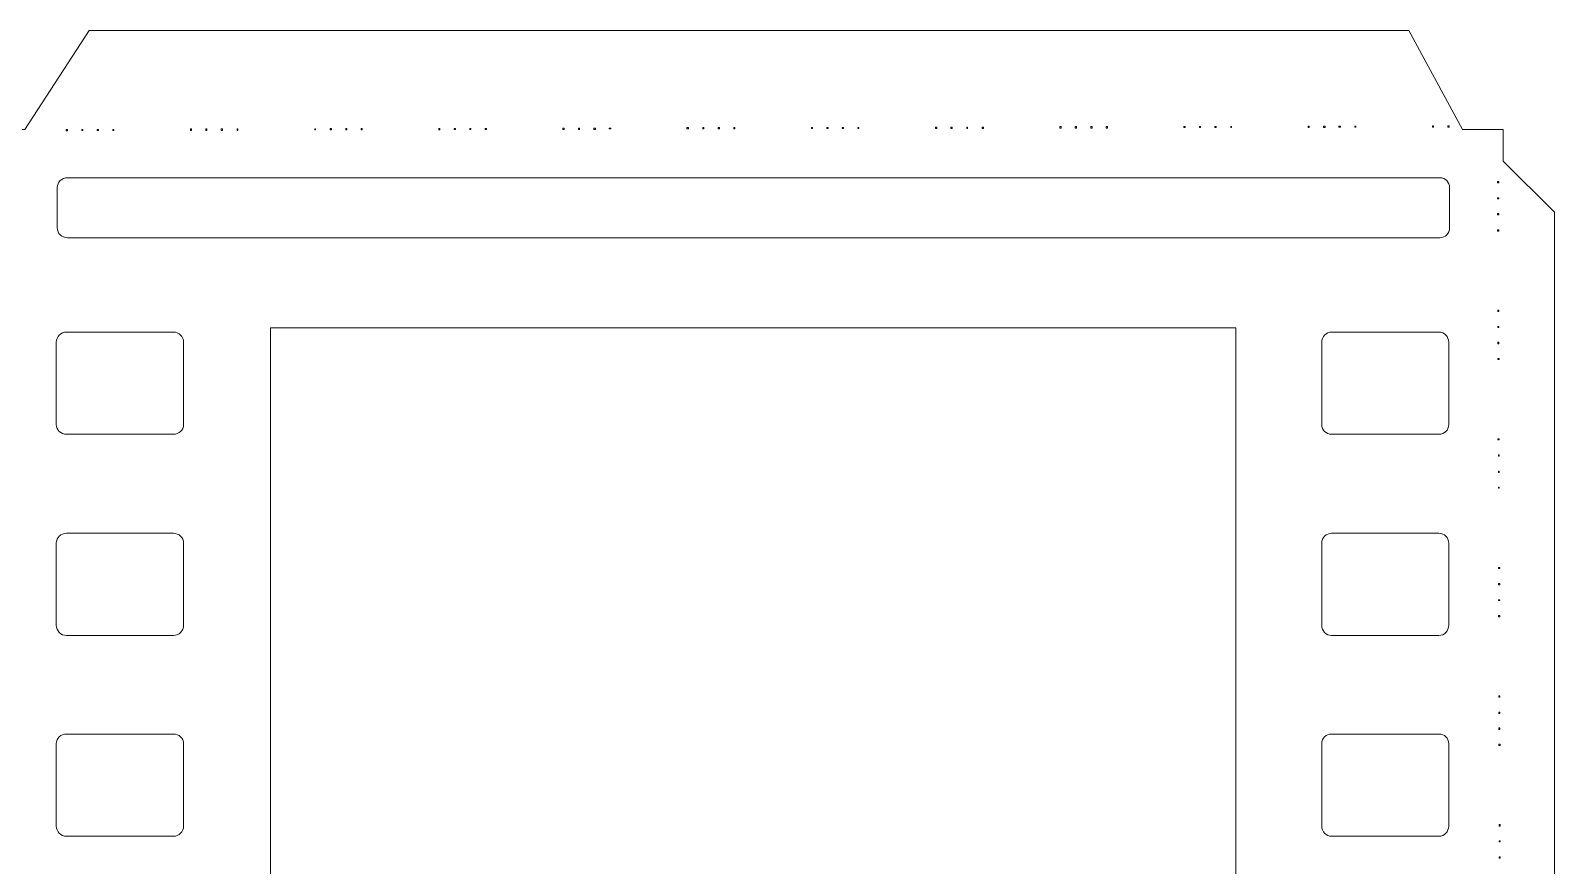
# Model space of a CAD drawing. Header units: centimetres. Extents: x -7.3 to 7.2, y -9.5 to 9.5.
# Drawn here: x 4.446 to 7.157, y -4.403 to -2.917 of the extents above; entities that cross this region are included whole.
import ezdxf

# ---------------------------------------------------------------- set-up
doc = ezdxf.new("R2010")
doc.units = ezdxf.units.CM
doc.header["$MEASUREMENT"] = 0
doc.layers.add('Layer 1', color=7, linetype='Continuous')

msp = doc.modelspace()

# ---------------------------------------------------------------- linework, layer by layer
at = {"layer": 'Layer 1', "lineweight": 9}
for points, knots in [([(4.55042, -2.91703), (4.55042, -2.91703), (4.43549, -3.09314), (4.43549, -3.09314), (4.43549, -3.09314), (4.43549, -3.09314), (4.39828, -3.09314), (4.39828, -3.09314), (4.39828, -3.09314), (4.39828, -3.09314), (1.72599, -3.09314), (1.72599, -3.09314), (1.72599, -3.09314), (1.72599, -3.09314), (1.72599, -5.76047), (1.72599, -5.76047), (1.72599, -5.76047), (1.72599, -5.76047), (4.39828, -5.76047), (4.39828, -5.76047), (4.39828, -5.76047), (4.39828, -5.76047), (4.42887, -5.76047), (4.42887, -5.76047), (4.42887, -5.76047), (4.42887, -5.76047), (4.45616, -5.76047), (4.45616, -5.76047), (4.45616, -5.76047), (4.45616, -5.76047), (4.55042, -5.92749), (4.55042, -5.92749), (4.55042, -5.92749), (4.55042, -5.92749), (6.89777, -5.92749), (6.89777, -5.92749), (6.89777, -5.92749), (6.89777, -5.92749), (6.97715, -5.76047), (6.97715, -5.76047), (6.97715, -5.76047), (6.97715, -5.76047), (7.06562, -5.76047), (7.06562, -5.76047), (7.06562, -5.76047), (7.06562, -5.76047), (7.06562, -5.69515), (7.06562, -5.69515), (7.06562, -5.69515), (7.06562, -5.69515), (7.15718, -5.58766), (7.15718, -5.58766), (7.15718, -5.58766), (7.15718, -5.58766), (7.15718, -3.24031), (7.15718, -3.24031), (7.15718, -3.24031), (7.15718, -3.24031), (7.06562, -3.14936), (7.06562, -3.14936), (7.06562, -3.14936), (7.06562, -3.14936), (7.06562, -3.09314), (7.06562, -3.09314), (7.06562, -3.09314), (7.06562, -3.09314), (6.99369, -3.09314), (6.99369, -3.09314), (6.99369, -3.09314), (6.99369, -3.09314), (6.89778, -2.91703), (6.89778, -2.91703), (6.89778, -2.91703), (6.89778, -2.91703), (4.55042, -2.91703), (4.55042, -2.91703)], [0, 0, 0, 0, 0.05, 0.05, 0.05, 0.05, 0.1, 0.1, 0.1, 0.1, 0.15, 0.15, 0.15, 0.15, 0.2, 0.2, 0.2, 0.2, 0.25, 0.25, 0.25, 0.25, 0.3, 0.3, 0.3, 0.3, 0.35, 0.35, 0.35, 0.35, 0.4, 0.4, 0.4, 0.4, 0.45, 0.45, 0.45, 0.45, 0.5, 0.5, 0.5, 0.5, 0.55, 0.55, 0.55, 0.55, 0.6, 0.6, 0.6, 0.6, 0.65, 0.65, 0.65, 0.65, 0.7, 0.7, 0.7, 0.7, 0.75, 0.75, 0.75, 0.75, 0.8, 0.8, 0.8, 0.8, 0.85, 0.85, 0.85, 0.85, 0.9, 0.9, 0.9, 0.9, 1, 1, 1, 1]), ([(5.39295, -3.09066), (5.39295, -3.09066), (5.39543, -3.09066), (5.39543, -3.09066), (5.39543, -3.09066), (5.39543, -3.09066), (5.39543, -3.09314), (5.39543, -3.09314), (5.39543, -3.09314), (5.39543, -3.09314), (5.39295, -3.09314), (5.39295, -3.09314), (5.39295, -3.09314), (5.39295, -3.09314), (5.39295, -3.09066), (5.39295, -3.09066)], [0, 0, 0, 0, 0.2, 0.2, 0.2, 0.2, 0.4, 0.4, 0.4, 0.4, 0.6, 0.6, 0.6, 0.6, 1, 1, 1, 1]), ([(5.42106, -3.09066), (5.42106, -3.09066), (5.42271, -3.09066), (5.42271, -3.09066), (5.42271, -3.09066), (5.42271, -3.09066), (5.42271, -3.09314), (5.42271, -3.09314), (5.42271, -3.09314), (5.42271, -3.09314), (5.42106, -3.09314), (5.42106, -3.09314), (5.42106, -3.09314), (5.42106, -3.09314), (5.42106, -3.09066), (5.42106, -3.09066)], [0, 0, 0, 0, 0.2, 0.2, 0.2, 0.2, 0.4, 0.4, 0.4, 0.4, 0.6, 0.6, 0.6, 0.6, 1, 1, 1, 1]), ([(5.44835, -3.09066), (5.44835, -3.09066), (5.45083, -3.09066), (5.45083, -3.09066), (5.45083, -3.09066), (5.45083, -3.09066), (5.45083, -3.09314), (5.45083, -3.09314), (5.45083, -3.09314), (5.45083, -3.09314), (5.44835, -3.09314), (5.44835, -3.09314), (5.44835, -3.09314), (5.44835, -3.09314), (5.44835, -3.09066), (5.44835, -3.09066)], [0, 0, 0, 0, 0.2, 0.2, 0.2, 0.2, 0.4, 0.4, 0.4, 0.4, 0.6, 0.6, 0.6, 0.6, 1, 1, 1, 1]), ([(5.47563, -3.09066), (5.47563, -3.09066), (5.47811, -3.09066), (5.47811, -3.09066), (5.47811, -3.09066), (5.47811, -3.09066), (5.47811, -3.09231), (5.47811, -3.09231), (5.47811, -3.09231), (5.47811, -3.09231), (5.47563, -3.09231), (5.47563, -3.09231), (5.47563, -3.09231), (5.47563, -3.09231), (5.47563, -3.09066), (5.47563, -3.09066)], [0, 0, 0, 0, 0.2, 0.2, 0.2, 0.2, 0.4, 0.4, 0.4, 0.4, 0.6, 0.6, 0.6, 0.6, 1, 1, 1, 1]), ([(5.61371, -3.08983), (5.61371, -3.08983), (5.61619, -3.08983), (5.61619, -3.08983), (5.61619, -3.08983), (5.61619, -3.08983), (5.61619, -3.09231), (5.61619, -3.09231), (5.61619, -3.09231), (5.61619, -3.09231), (5.61371, -3.09231), (5.61371, -3.09231), (5.61371, -3.09231), (5.61371, -3.09231), (5.61371, -3.08983), (5.61371, -3.08983)], [0, 0, 0, 0, 0.2, 0.2, 0.2, 0.2, 0.4, 0.4, 0.4, 0.4, 0.6, 0.6, 0.6, 0.6, 1, 1, 1, 1]), ([(5.64183, -3.08983), (5.64183, -3.08983), (5.64348, -3.08983), (5.64348, -3.08983), (5.64348, -3.08983), (5.64348, -3.08983), (5.64348, -3.09231), (5.64348, -3.09231), (5.64348, -3.09231), (5.64348, -3.09231), (5.64183, -3.09231), (5.64183, -3.09231), (5.64183, -3.09231), (5.64183, -3.09231), (5.64183, -3.08983), (5.64183, -3.08983)], [0, 0, 0, 0, 0.2, 0.2, 0.2, 0.2, 0.4, 0.4, 0.4, 0.4, 0.6, 0.6, 0.6, 0.6, 1, 1, 1, 1]), ([(5.66911, -3.08983), (5.66911, -3.08983), (5.67159, -3.08983), (5.67159, -3.08983), (5.67159, -3.08983), (5.67159, -3.08983), (5.67159, -3.09231), (5.67159, -3.09231), (5.67159, -3.09231), (5.67159, -3.09231), (5.66911, -3.09231), (5.66911, -3.09231), (5.66911, -3.09231), (5.66911, -3.09231), (5.66911, -3.08983), (5.66911, -3.08983)], [0, 0, 0, 0, 0.2, 0.2, 0.2, 0.2, 0.4, 0.4, 0.4, 0.4, 0.6, 0.6, 0.6, 0.6, 1, 1, 1, 1]), ([(5.69722, -3.08983), (5.69722, -3.08983), (5.69887, -3.08983), (5.69887, -3.08983), (5.69887, -3.08983), (5.69887, -3.08983), (5.69887, -3.09231), (5.69887, -3.09231), (5.69887, -3.09231), (5.69887, -3.09231), (5.69722, -3.09231), (5.69722, -3.09231), (5.69722, -3.09231), (5.69722, -3.09231), (5.69722, -3.08983), (5.69722, -3.08983)], [0, 0, 0, 0, 0.2, 0.2, 0.2, 0.2, 0.4, 0.4, 0.4, 0.4, 0.6, 0.6, 0.6, 0.6, 1, 1, 1, 1]), ([(5.8353, -3.08983), (5.8353, -3.08983), (5.83695, -3.08983), (5.83695, -3.08983), (5.83695, -3.08983), (5.83695, -3.08983), (5.83695, -3.09148), (5.83695, -3.09148), (5.83695, -3.09148), (5.83695, -3.09148), (5.8353, -3.09148), (5.8353, -3.09148), (5.8353, -3.09148), (5.8353, -3.09148), (5.8353, -3.08983), (5.8353, -3.08983)], [0, 0, 0, 0, 0.2, 0.2, 0.2, 0.2, 0.4, 0.4, 0.4, 0.4, 0.6, 0.6, 0.6, 0.6, 1, 1, 1, 1]), ([(5.86259, -3.08983), (5.86259, -3.08983), (5.86507, -3.08983), (5.86507, -3.08983), (5.86507, -3.08983), (5.86507, -3.08983), (5.86507, -3.09148), (5.86507, -3.09148), (5.86507, -3.09148), (5.86507, -3.09148), (5.86259, -3.09148), (5.86259, -3.09148), (5.86259, -3.09148), (5.86259, -3.09148), (5.86259, -3.08983), (5.86259, -3.08983)], [0, 0, 0, 0, 0.2, 0.2, 0.2, 0.2, 0.4, 0.4, 0.4, 0.4, 0.6, 0.6, 0.6, 0.6, 1, 1, 1, 1]), ([(5.88987, -3.08983), (5.88987, -3.08983), (5.89235, -3.08983), (5.89235, -3.08983), (5.89235, -3.08983), (5.89235, -3.08983), (5.89235, -3.09148), (5.89235, -3.09148), (5.89235, -3.09148), (5.89235, -3.09148), (5.88987, -3.09148), (5.88987, -3.09148), (5.88987, -3.09148), (5.88987, -3.09148), (5.88987, -3.08983), (5.88987, -3.08983)], [0, 0, 0, 0, 0.2, 0.2, 0.2, 0.2, 0.4, 0.4, 0.4, 0.4, 0.6, 0.6, 0.6, 0.6, 1, 1, 1, 1]), ([(5.91799, -3.08983), (5.91799, -3.08983), (5.91964, -3.08983), (5.91964, -3.08983), (5.91964, -3.08983), (5.91964, -3.08983), (5.91964, -3.09148), (5.91964, -3.09148), (5.91964, -3.09148), (5.91964, -3.09148), (5.91799, -3.09148), (5.91799, -3.09148), (5.91799, -3.09148), (5.91799, -3.09148), (5.91799, -3.08983), (5.91799, -3.08983)], [0, 0, 0, 0, 0.2, 0.2, 0.2, 0.2, 0.4, 0.4, 0.4, 0.4, 0.6, 0.6, 0.6, 0.6, 1, 1, 1, 1]), ([(6.05606, -3.08901), (6.05606, -3.08901), (6.05854, -3.08901), (6.05854, -3.08901), (6.05854, -3.08901), (6.05854, -3.08901), (6.05854, -3.09149), (6.05854, -3.09149), (6.05854, -3.09149), (6.05854, -3.09149), (6.05606, -3.09149), (6.05606, -3.09149), (6.05606, -3.09149), (6.05606, -3.09149), (6.05606, -3.08901), (6.05606, -3.08901)], [0, 0, 0, 0, 0.2, 0.2, 0.2, 0.2, 0.4, 0.4, 0.4, 0.4, 0.6, 0.6, 0.6, 0.6, 1, 1, 1, 1]), ([(6.08335, -3.08901), (6.08335, -3.08901), (6.08583, -3.08901), (6.08583, -3.08901), (6.08583, -3.08901), (6.08583, -3.08901), (6.08583, -3.09149), (6.08583, -3.09149), (6.08583, -3.09149), (6.08583, -3.09149), (6.08335, -3.09149), (6.08335, -3.09149), (6.08335, -3.09149), (6.08335, -3.09149), (6.08335, -3.08901), (6.08335, -3.08901)], [0, 0, 0, 0, 0.2, 0.2, 0.2, 0.2, 0.4, 0.4, 0.4, 0.4, 0.6, 0.6, 0.6, 0.6, 1, 1, 1, 1]), ([(6.11146, -3.08901), (6.11146, -3.08901), (6.11311, -3.08901), (6.11311, -3.08901), (6.11311, -3.08901), (6.11311, -3.08901), (6.11311, -3.09149), (6.11311, -3.09149), (6.11311, -3.09149), (6.11311, -3.09149), (6.11146, -3.09149), (6.11146, -3.09149), (6.11146, -3.09149), (6.11146, -3.09149), (6.11146, -3.08901), (6.11146, -3.08901)], [0, 0, 0, 0, 0.2, 0.2, 0.2, 0.2, 0.4, 0.4, 0.4, 0.4, 0.6, 0.6, 0.6, 0.6, 1, 1, 1, 1]), ([(6.13875, -3.08901), (6.13875, -3.08901), (6.14123, -3.08901), (6.14123, -3.08901), (6.14123, -3.08901), (6.14123, -3.08901), (6.14123, -3.09149), (6.14123, -3.09149), (6.14123, -3.09149), (6.14123, -3.09149), (6.13875, -3.09149), (6.13875, -3.09149), (6.13875, -3.09149), (6.13875, -3.09149), (6.13875, -3.08901), (6.13875, -3.08901)], [0, 0, 0, 0, 0.2, 0.2, 0.2, 0.2, 0.4, 0.4, 0.4, 0.4, 0.6, 0.6, 0.6, 0.6, 1, 1, 1, 1]), ([(6.27683, -3.08818), (6.27683, -3.08818), (6.27931, -3.08818), (6.27931, -3.08818), (6.27931, -3.08818), (6.27931, -3.08818), (6.27931, -3.09066), (6.27931, -3.09066), (6.27931, -3.09066), (6.27931, -3.09066), (6.27683, -3.09066), (6.27683, -3.09066), (6.27683, -3.09066), (6.27683, -3.09066), (6.27683, -3.08818), (6.27683, -3.08818)], [0, 0, 0, 0, 0.2, 0.2, 0.2, 0.2, 0.4, 0.4, 0.4, 0.4, 0.6, 0.6, 0.6, 0.6, 1, 1, 1, 1]), ([(6.30411, -3.08818), (6.30411, -3.08818), (6.30659, -3.08818), (6.30659, -3.08818), (6.30659, -3.08818), (6.30659, -3.08818), (6.30659, -3.09066), (6.30659, -3.09066), (6.30659, -3.09066), (6.30659, -3.09066), (6.30411, -3.09066), (6.30411, -3.09066), (6.30411, -3.09066), (6.30411, -3.09066), (6.30411, -3.08818), (6.30411, -3.08818)], [0, 0, 0, 0, 0.2, 0.2, 0.2, 0.2, 0.4, 0.4, 0.4, 0.4, 0.6, 0.6, 0.6, 0.6, 1, 1, 1, 1]), ([(6.33222, -3.08818), (6.33222, -3.08818), (6.3347, -3.08818), (6.3347, -3.08818), (6.3347, -3.08818), (6.3347, -3.08818), (6.3347, -3.09066), (6.3347, -3.09066), (6.3347, -3.09066), (6.3347, -3.09066), (6.33222, -3.09066), (6.33222, -3.09066), (6.33222, -3.09066), (6.33222, -3.09066), (6.33222, -3.08818), (6.33222, -3.08818)], [0, 0, 0, 0, 0.2, 0.2, 0.2, 0.2, 0.4, 0.4, 0.4, 0.4, 0.6, 0.6, 0.6, 0.6, 1, 1, 1, 1]), ([(6.35951, -3.08818), (6.35951, -3.08818), (6.36199, -3.08818), (6.36199, -3.08818), (6.36199, -3.08818), (6.36199, -3.08818), (6.36199, -3.09066), (6.36199, -3.09066), (6.36199, -3.09066), (6.36199, -3.09066), (6.35951, -3.09066), (6.35951, -3.09066), (6.35951, -3.09066), (6.35951, -3.09066), (6.35951, -3.08818), (6.35951, -3.08818)], [0, 0, 0, 0, 0.2, 0.2, 0.2, 0.2, 0.4, 0.4, 0.4, 0.4, 0.6, 0.6, 0.6, 0.6, 1, 1, 1, 1]), ([(6.49759, -3.08818), (6.49759, -3.08818), (6.50007, -3.08818), (6.50007, -3.08818), (6.50007, -3.08818), (6.50007, -3.08818), (6.50007, -3.08983), (6.50007, -3.08983), (6.50007, -3.08983), (6.50007, -3.08983), (6.49759, -3.08983), (6.49759, -3.08983), (6.49759, -3.08983), (6.49759, -3.08983), (6.49759, -3.08818), (6.49759, -3.08818)], [0, 0, 0, 0, 0.2, 0.2, 0.2, 0.2, 0.4, 0.4, 0.4, 0.4, 0.6, 0.6, 0.6, 0.6, 1, 1, 1, 1]), ([(6.5257, -3.08818), (6.5257, -3.08818), (6.52735, -3.08818), (6.52735, -3.08818), (6.52735, -3.08818), (6.52735, -3.08818), (6.52735, -3.08983), (6.52735, -3.08983), (6.52735, -3.08983), (6.52735, -3.08983), (6.5257, -3.08983), (6.5257, -3.08983), (6.5257, -3.08983), (6.5257, -3.08983), (6.5257, -3.08818), (6.5257, -3.08818)], [0, 0, 0, 0, 0.2, 0.2, 0.2, 0.2, 0.4, 0.4, 0.4, 0.4, 0.6, 0.6, 0.6, 0.6, 1, 1, 1, 1]), ([(6.55299, -3.08818), (6.55299, -3.08818), (6.55547, -3.08818), (6.55547, -3.08818), (6.55547, -3.08818), (6.55547, -3.08818), (6.55547, -3.08983), (6.55547, -3.08983), (6.55547, -3.08983), (6.55547, -3.08983), (6.55299, -3.08983), (6.55299, -3.08983), (6.55299, -3.08983), (6.55299, -3.08983), (6.55299, -3.08818), (6.55299, -3.08818)], [0, 0, 0, 0, 0.2, 0.2, 0.2, 0.2, 0.4, 0.4, 0.4, 0.4, 0.6, 0.6, 0.6, 0.6, 1, 1, 1, 1]), ([(6.5811, -3.08818), (6.5811, -3.08818), (6.58275, -3.08818), (6.58275, -3.08818), (6.58275, -3.08818), (6.58275, -3.08818), (6.58275, -3.08983), (6.58275, -3.08983), (6.58275, -3.08983), (6.58275, -3.08983), (6.5811, -3.08983), (6.5811, -3.08983), (6.5811, -3.08983), (6.5811, -3.08983), (6.5811, -3.08818), (6.5811, -3.08818)], [0, 0, 0, 0, 0.2, 0.2, 0.2, 0.2, 0.4, 0.4, 0.4, 0.4, 0.6, 0.6, 0.6, 0.6, 1, 1, 1, 1]), ([(6.71918, -3.08736), (6.71918, -3.08736), (6.72083, -3.08736), (6.72083, -3.08736), (6.72083, -3.08736), (6.72083, -3.08736), (6.72083, -3.08984), (6.72083, -3.08984), (6.72083, -3.08984), (6.72083, -3.08984), (6.71918, -3.08984), (6.71918, -3.08984), (6.71918, -3.08984), (6.71918, -3.08984), (6.71918, -3.08736), (6.71918, -3.08736)], [0, 0, 0, 0, 0.2, 0.2, 0.2, 0.2, 0.4, 0.4, 0.4, 0.4, 0.6, 0.6, 0.6, 0.6, 1, 1, 1, 1]), ([(6.74646, -3.08736), (6.74646, -3.08736), (6.74894, -3.08736), (6.74894, -3.08736), (6.74894, -3.08736), (6.74894, -3.08736), (6.74894, -3.08984), (6.74894, -3.08984), (6.74894, -3.08984), (6.74894, -3.08984), (6.74646, -3.08984), (6.74646, -3.08984), (6.74646, -3.08984), (6.74646, -3.08984), (6.74646, -3.08736), (6.74646, -3.08736)], [0, 0, 0, 0, 0.2, 0.2, 0.2, 0.2, 0.4, 0.4, 0.4, 0.4, 0.6, 0.6, 0.6, 0.6, 1, 1, 1, 1]), ([(6.77375, -3.08736), (6.77375, -3.08736), (6.77623, -3.08736), (6.77623, -3.08736), (6.77623, -3.08736), (6.77623, -3.08736), (6.77623, -3.08901), (6.77623, -3.08901), (6.77623, -3.08901), (6.77623, -3.08901), (6.77375, -3.08901), (6.77375, -3.08901), (6.77375, -3.08901), (6.77375, -3.08901), (6.77375, -3.08736), (6.77375, -3.08736)], [0, 0, 0, 0, 0.2, 0.2, 0.2, 0.2, 0.4, 0.4, 0.4, 0.4, 0.6, 0.6, 0.6, 0.6, 1, 1, 1, 1]), ([(6.80186, -3.08736), (6.80186, -3.08736), (6.80351, -3.08736), (6.80351, -3.08736), (6.80351, -3.08736), (6.80351, -3.08736), (6.80351, -3.08901), (6.80351, -3.08901), (6.80351, -3.08901), (6.80351, -3.08901), (6.80186, -3.08901), (6.80186, -3.08901), (6.80186, -3.08901), (6.80186, -3.08901), (6.80186, -3.08736), (6.80186, -3.08736)], [0, 0, 0, 0, 0.2, 0.2, 0.2, 0.2, 0.4, 0.4, 0.4, 0.4, 0.6, 0.6, 0.6, 0.6, 1, 1, 1, 1]), ([(6.93994, -3.08653), (6.93994, -3.08653), (6.94159, -3.08653), (6.94159, -3.08653), (6.94159, -3.08653), (6.94159, -3.08653), (6.94159, -3.08901), (6.94159, -3.08901), (6.94159, -3.08901), (6.94159, -3.08901), (6.93994, -3.08901), (6.93994, -3.08901), (6.93994, -3.08901), (6.93994, -3.08901), (6.93994, -3.08653), (6.93994, -3.08653)], [0, 0, 0, 0, 0.2, 0.2, 0.2, 0.2, 0.4, 0.4, 0.4, 0.4, 0.6, 0.6, 0.6, 0.6, 1, 1, 1, 1]), ([(6.96722, -3.08653), (6.96722, -3.08653), (6.9697, -3.08653), (6.9697, -3.08653), (6.9697, -3.08653), (6.9697, -3.08653), (6.9697, -3.08901), (6.9697, -3.08901), (6.9697, -3.08901), (6.9697, -3.08901), (6.96722, -3.08901), (6.96722, -3.08901), (6.96722, -3.08901), (6.96722, -3.08901), (6.96722, -3.08653), (6.96722, -3.08653)], [0, 0, 0, 0, 0.2, 0.2, 0.2, 0.2, 0.4, 0.4, 0.4, 0.4, 0.6, 0.6, 0.6, 0.6, 1, 1, 1, 1]), ([(4.50908, -3.09313), (4.50908, -3.09313), (4.51156, -3.09313), (4.51156, -3.09313), (4.51156, -3.09313), (4.51156, -3.09313), (4.51156, -3.09561), (4.51156, -3.09561), (4.51156, -3.09561), (4.51156, -3.09561), (4.50908, -3.09561), (4.50908, -3.09561), (4.50908, -3.09561), (4.50908, -3.09561), (4.50908, -3.09313), (4.50908, -3.09313)], [0, 0, 0, 0, 0.2, 0.2, 0.2, 0.2, 0.4, 0.4, 0.4, 0.4, 0.6, 0.6, 0.6, 0.6, 1, 1, 1, 1]), ([(4.53719, -3.09313), (4.53719, -3.09313), (4.53884, -3.09313), (4.53884, -3.09313), (4.53884, -3.09313), (4.53884, -3.09313), (4.53884, -3.09478), (4.53884, -3.09478), (4.53884, -3.09478), (4.53884, -3.09478), (4.53719, -3.09478), (4.53719, -3.09478), (4.53719, -3.09478), (4.53719, -3.09478), (4.53719, -3.09313), (4.53719, -3.09313)], [0, 0, 0, 0, 0.2, 0.2, 0.2, 0.2, 0.4, 0.4, 0.4, 0.4, 0.6, 0.6, 0.6, 0.6, 1, 1, 1, 1]), ([(4.56448, -3.09313), (4.56448, -3.09313), (4.56696, -3.09313), (4.56696, -3.09313), (4.56696, -3.09313), (4.56696, -3.09313), (4.56696, -3.09478), (4.56696, -3.09478), (4.56696, -3.09478), (4.56696, -3.09478), (4.56448, -3.09478), (4.56448, -3.09478), (4.56448, -3.09478), (4.56448, -3.09478), (4.56448, -3.09313), (4.56448, -3.09313)], [0, 0, 0, 0, 0.2, 0.2, 0.2, 0.2, 0.4, 0.4, 0.4, 0.4, 0.6, 0.6, 0.6, 0.6, 1, 1, 1, 1]), ([(4.59259, -3.09313), (4.59259, -3.09313), (4.59424, -3.09313), (4.59424, -3.09313), (4.59424, -3.09313), (4.59424, -3.09313), (4.59424, -3.09478), (4.59424, -3.09478), (4.59424, -3.09478), (4.59424, -3.09478), (4.59259, -3.09478), (4.59259, -3.09478), (4.59259, -3.09478), (4.59259, -3.09478), (4.59259, -3.09313), (4.59259, -3.09313)], [0, 0, 0, 0, 0.2, 0.2, 0.2, 0.2, 0.4, 0.4, 0.4, 0.4, 0.6, 0.6, 0.6, 0.6, 1, 1, 1, 1]), ([(4.73067, -3.09231), (4.73067, -3.09231), (4.73232, -3.09231), (4.73232, -3.09231), (4.73232, -3.09231), (4.73232, -3.09231), (4.73232, -3.09479), (4.73232, -3.09479), (4.73232, -3.09479), (4.73232, -3.09479), (4.73067, -3.09479), (4.73067, -3.09479), (4.73067, -3.09479), (4.73067, -3.09479), (4.73067, -3.09231), (4.73067, -3.09231)], [0, 0, 0, 0, 0.2, 0.2, 0.2, 0.2, 0.4, 0.4, 0.4, 0.4, 0.6, 0.6, 0.6, 0.6, 1, 1, 1, 1]), ([(4.75795, -3.09231), (4.75795, -3.09231), (4.7596, -3.09231), (4.7596, -3.09231), (4.7596, -3.09231), (4.7596, -3.09231), (4.7596, -3.09479), (4.7596, -3.09479), (4.7596, -3.09479), (4.7596, -3.09479), (4.75795, -3.09479), (4.75795, -3.09479), (4.75795, -3.09479), (4.75795, -3.09479), (4.75795, -3.09231), (4.75795, -3.09231)], [0, 0, 0, 0, 0.2, 0.2, 0.2, 0.2, 0.4, 0.4, 0.4, 0.4, 0.6, 0.6, 0.6, 0.6, 1, 1, 1, 1]), ([(4.78524, -3.09231), (4.78524, -3.09231), (4.78772, -3.09231), (4.78772, -3.09231), (4.78772, -3.09231), (4.78772, -3.09231), (4.78772, -3.09479), (4.78772, -3.09479), (4.78772, -3.09479), (4.78772, -3.09479), (4.78524, -3.09479), (4.78524, -3.09479), (4.78524, -3.09479), (4.78524, -3.09479), (4.78524, -3.09231), (4.78524, -3.09231)], [0, 0, 0, 0, 0.2, 0.2, 0.2, 0.2, 0.4, 0.4, 0.4, 0.4, 0.6, 0.6, 0.6, 0.6, 1, 1, 1, 1]), ([(4.81335, -3.09231), (4.81335, -3.09231), (4.815, -3.09231), (4.815, -3.09231), (4.815, -3.09231), (4.815, -3.09231), (4.815, -3.09479), (4.815, -3.09479), (4.815, -3.09479), (4.815, -3.09479), (4.81335, -3.09479), (4.81335, -3.09479), (4.81335, -3.09479), (4.81335, -3.09479), (4.81335, -3.09231), (4.81335, -3.09231)], [0, 0, 0, 0, 0.2, 0.2, 0.2, 0.2, 0.4, 0.4, 0.4, 0.4, 0.6, 0.6, 0.6, 0.6, 1, 1, 1, 1]), ([(4.95143, -3.09231), (4.95143, -3.09231), (4.95308, -3.09231), (4.95308, -3.09231), (4.95308, -3.09231), (4.95308, -3.09231), (4.95308, -3.09396), (4.95308, -3.09396), (4.95308, -3.09396), (4.95308, -3.09396), (4.95143, -3.09396), (4.95143, -3.09396), (4.95143, -3.09396), (4.95143, -3.09396), (4.95143, -3.09231), (4.95143, -3.09231)], [0, 0, 0, 0, 0.2, 0.2, 0.2, 0.2, 0.4, 0.4, 0.4, 0.4, 0.6, 0.6, 0.6, 0.6, 1, 1, 1, 1]), ([(4.97871, -3.09148), (4.97871, -3.09148), (4.98119, -3.09148), (4.98119, -3.09148), (4.98119, -3.09148), (4.98119, -3.09148), (4.98119, -3.09396), (4.98119, -3.09396), (4.98119, -3.09396), (4.98119, -3.09396), (4.97871, -3.09396), (4.97871, -3.09396), (4.97871, -3.09396), (4.97871, -3.09396), (4.97871, -3.09148), (4.97871, -3.09148)], [0, 0, 0, 0, 0.2, 0.2, 0.2, 0.2, 0.4, 0.4, 0.4, 0.4, 0.6, 0.6, 0.6, 0.6, 1, 1, 1, 1]), ([(5.00683, -3.09148), (5.00683, -3.09148), (5.00848, -3.09148), (5.00848, -3.09148), (5.00848, -3.09148), (5.00848, -3.09148), (5.00848, -3.09396), (5.00848, -3.09396), (5.00848, -3.09396), (5.00848, -3.09396), (5.00683, -3.09396), (5.00683, -3.09396), (5.00683, -3.09396), (5.00683, -3.09396), (5.00683, -3.09148), (5.00683, -3.09148)], [0, 0, 0, 0, 0.2, 0.2, 0.2, 0.2, 0.4, 0.4, 0.4, 0.4, 0.6, 0.6, 0.6, 0.6, 1, 1, 1, 1]), ([(5.03411, -3.09148), (5.03411, -3.09148), (5.03576, -3.09148), (5.03576, -3.09148), (5.03576, -3.09148), (5.03576, -3.09148), (5.03576, -3.09396), (5.03576, -3.09396), (5.03576, -3.09396), (5.03576, -3.09396), (5.03411, -3.09396), (5.03411, -3.09396), (5.03411, -3.09396), (5.03411, -3.09396), (5.03411, -3.09148), (5.03411, -3.09148)], [0, 0, 0, 0, 0.2, 0.2, 0.2, 0.2, 0.4, 0.4, 0.4, 0.4, 0.6, 0.6, 0.6, 0.6, 1, 1, 1, 1]), ([(5.17219, -3.09148), (5.17219, -3.09148), (5.17384, -3.09148), (5.17384, -3.09148), (5.17384, -3.09148), (5.17384, -3.09148), (5.17384, -3.09396), (5.17384, -3.09396), (5.17384, -3.09396), (5.17384, -3.09396), (5.17219, -3.09396), (5.17219, -3.09396), (5.17219, -3.09396), (5.17219, -3.09396), (5.17219, -3.09148), (5.17219, -3.09148)], [0, 0, 0, 0, 0.2, 0.2, 0.2, 0.2, 0.4, 0.4, 0.4, 0.4, 0.6, 0.6, 0.6, 0.6, 1, 1, 1, 1]), ([(5.19948, -3.09148), (5.19948, -3.09148), (5.20196, -3.09148), (5.20196, -3.09148), (5.20196, -3.09148), (5.20196, -3.09148), (5.20196, -3.09313), (5.20196, -3.09313), (5.20196, -3.09313), (5.20196, -3.09313), (5.19948, -3.09313), (5.19948, -3.09313), (5.19948, -3.09313), (5.19948, -3.09313), (5.19948, -3.09148), (5.19948, -3.09148)], [0, 0, 0, 0, 0.2, 0.2, 0.2, 0.2, 0.4, 0.4, 0.4, 0.4, 0.6, 0.6, 0.6, 0.6, 1, 1, 1, 1]), ([(5.22759, -3.09148), (5.22759, -3.09148), (5.22924, -3.09148), (5.22924, -3.09148), (5.22924, -3.09148), (5.22924, -3.09148), (5.22924, -3.09313), (5.22924, -3.09313), (5.22924, -3.09313), (5.22924, -3.09313), (5.22759, -3.09313), (5.22759, -3.09313), (5.22759, -3.09313), (5.22759, -3.09313), (5.22759, -3.09148), (5.22759, -3.09148)], [0, 0, 0, 0, 0.2, 0.2, 0.2, 0.2, 0.4, 0.4, 0.4, 0.4, 0.6, 0.6, 0.6, 0.6, 1, 1, 1, 1]), ([(5.25487, -3.09148), (5.25487, -3.09148), (5.25735, -3.09148), (5.25735, -3.09148), (5.25735, -3.09148), (5.25735, -3.09148), (5.25735, -3.09313), (5.25735, -3.09313), (5.25735, -3.09313), (5.25735, -3.09313), (5.25487, -3.09313), (5.25487, -3.09313), (5.25487, -3.09313), (5.25487, -3.09313), (5.25487, -3.09148), (5.25487, -3.09148)], [0, 0, 0, 0, 0.2, 0.2, 0.2, 0.2, 0.4, 0.4, 0.4, 0.4, 0.6, 0.6, 0.6, 0.6, 1, 1, 1, 1]), ([(4.51156, -3.17912), (4.51156, -3.17912), (6.95317, -3.17912), (6.95317, -3.17912), (6.95317, -3.17912), (6.96302, -3.17912), (6.97053, -3.18663), (6.97053, -3.19648), (6.97053, -3.19648), (6.97053, -3.19648), (6.97053, -3.26841), (6.97053, -3.26841), (6.97053, -3.26841), (6.97053, -3.27826), (6.96302, -3.28577), (6.95317, -3.28577), (6.95317, -3.28577), (6.95317, -3.28577), (4.51156, -3.28577), (4.51156, -3.28577), (4.51156, -3.28577), (4.50171, -3.28577), (4.49337, -3.27826), (4.49337, -3.26841), (4.49337, -3.26841), (4.49337, -3.26841), (4.49337, -3.19648), (4.49337, -3.19648), (4.49337, -3.19648), (4.49337, -3.18663), (4.50171, -3.17912), (4.51156, -3.17912)], [0, 0, 0, 0, 0.1111111, 0.1111111, 0.1111111, 0.1111111, 0.2222222, 0.2222222, 0.2222222, 0.2222222, 0.3333333, 0.3333333, 0.3333333, 0.3333333, 0.4444444, 0.4444444, 0.4444444, 0.4444444, 0.5555556, 0.5555556, 0.5555556, 0.5555556, 0.6666667, 0.6666667, 0.6666667, 0.6666667, 0.7777778, 0.7777778, 0.7777778, 0.7777778, 1, 1, 1, 1]), ([(7.05569, -3.18574), (7.05569, -3.18574), (7.05817, -3.18574), (7.05817, -3.18574), (7.05817, -3.18574), (7.05817, -3.18574), (7.05817, -3.18822), (7.05817, -3.18822), (7.05817, -3.18822), (7.05817, -3.18822), (7.05569, -3.18822), (7.05569, -3.18822), (7.05569, -3.18822), (7.05569, -3.18822), (7.05569, -3.18574), (7.05569, -3.18574)], [0, 0, 0, 0, 0.2, 0.2, 0.2, 0.2, 0.4, 0.4, 0.4, 0.4, 0.6, 0.6, 0.6, 0.6, 1, 1, 1, 1]), ([(7.05569, -3.21469), (7.05569, -3.21469), (7.05817, -3.21469), (7.05817, -3.21469), (7.05817, -3.21469), (7.05817, -3.21469), (7.05817, -3.21634), (7.05817, -3.21634), (7.05817, -3.21634), (7.05817, -3.21634), (7.05569, -3.21634), (7.05569, -3.21634), (7.05569, -3.21634), (7.05569, -3.21634), (7.05569, -3.21469), (7.05569, -3.21469)], [0, 0, 0, 0, 0.2, 0.2, 0.2, 0.2, 0.4, 0.4, 0.4, 0.4, 0.6, 0.6, 0.6, 0.6, 1, 1, 1, 1]), ([(7.05569, -3.2428), (7.05569, -3.2428), (7.05817, -3.2428), (7.05817, -3.2428), (7.05817, -3.2428), (7.05817, -3.2428), (7.05817, -3.24528), (7.05817, -3.24528), (7.05817, -3.24528), (7.05817, -3.24528), (7.05569, -3.24528), (7.05569, -3.24528), (7.05569, -3.24528), (7.05569, -3.24528), (7.05569, -3.2428), (7.05569, -3.2428)], [0, 0, 0, 0, 0.2, 0.2, 0.2, 0.2, 0.4, 0.4, 0.4, 0.4, 0.6, 0.6, 0.6, 0.6, 1, 1, 1, 1]), ([(7.05569, -3.27174), (7.05569, -3.27174), (7.05817, -3.27174), (7.05817, -3.27174), (7.05817, -3.27174), (7.05817, -3.27174), (7.05817, -3.27422), (7.05817, -3.27422), (7.05817, -3.27422), (7.05817, -3.27422), (7.05569, -3.27422), (7.05569, -3.27422), (7.05569, -3.27422), (7.05569, -3.27422), (7.05569, -3.27174), (7.05569, -3.27174)], [0, 0, 0, 0, 0.2, 0.2, 0.2, 0.2, 0.4, 0.4, 0.4, 0.4, 0.6, 0.6, 0.6, 0.6, 1, 1, 1, 1]), ([(7.05652, -3.41478), (7.05652, -3.41478), (7.05817, -3.41478), (7.05817, -3.41478), (7.05817, -3.41478), (7.05817, -3.41478), (7.05817, -3.41726), (7.05817, -3.41726), (7.05817, -3.41726), (7.05817, -3.41726), (7.05652, -3.41726), (7.05652, -3.41726), (7.05652, -3.41726), (7.05652, -3.41726), (7.05652, -3.41478), (7.05652, -3.41478)], [0, 0, 0, 0, 0.2, 0.2, 0.2, 0.2, 0.4, 0.4, 0.4, 0.4, 0.6, 0.6, 0.6, 0.6, 1, 1, 1, 1]), ([(4.50991, -3.45364), (4.50991, -3.45364), (4.70008, -3.45364), (4.70008, -3.45364), (4.70008, -3.45364), (4.70993, -3.45364), (4.71827, -3.46198), (4.71827, -3.47183), (4.71827, -3.47183), (4.71827, -3.47183), (4.71827, -3.61818), (4.71827, -3.61818), (4.71827, -3.61818), (4.71827, -3.62803), (4.70993, -3.63554), (4.70008, -3.63554), (4.70008, -3.63554), (4.70008, -3.63554), (4.50991, -3.63554), (4.50991, -3.63554), (4.50991, -3.63554), (4.50006, -3.63554), (4.49172, -3.62803), (4.49172, -3.61818), (4.49172, -3.61818), (4.49172, -3.61818), (4.49172, -3.47183), (4.49172, -3.47183), (4.49172, -3.47183), (4.49172, -3.46198), (4.50006, -3.45364), (4.50991, -3.45364)], [0, 0, 0, 0, 0.1111111, 0.1111111, 0.1111111, 0.1111111, 0.2222222, 0.2222222, 0.2222222, 0.2222222, 0.3333333, 0.3333333, 0.3333333, 0.3333333, 0.4444444, 0.4444444, 0.4444444, 0.4444444, 0.5555556, 0.5555556, 0.5555556, 0.5555556, 0.6666667, 0.6666667, 0.6666667, 0.6666667, 0.7777778, 0.7777778, 0.7777778, 0.7777778, 1, 1, 1, 1]), ([(4.87288, -3.4462), (4.87288, -3.4462), (6.59019, -3.4462), (6.59019, -3.4462), (6.59019, -3.4462), (6.59019, -3.4462), (6.59019, -5.41569), (6.59019, -5.41569), (6.59019, -5.41569), (6.59019, -5.41569), (4.87288, -5.41569), (4.87288, -5.41569), (4.87288, -5.41569), (4.87288, -5.41569), (4.87288, -3.4462), (4.87288, -3.4462)], [0, 0, 0, 0, 0.2, 0.2, 0.2, 0.2, 0.4, 0.4, 0.4, 0.4, 0.6, 0.6, 0.6, 0.6, 1, 1, 1, 1]), ([(6.76052, -3.45364), (6.76052, -3.45364), (6.95152, -3.45364), (6.95152, -3.45364), (6.95152, -3.45364), (6.96137, -3.45364), (6.96888, -3.46198), (6.96888, -3.47183), (6.96888, -3.47183), (6.96888, -3.47183), (6.96888, -3.61818), (6.96888, -3.61818), (6.96888, -3.61818), (6.96888, -3.62803), (6.96137, -3.63554), (6.95152, -3.63554), (6.95152, -3.63554), (6.95152, -3.63554), (6.76052, -3.63554), (6.76052, -3.63554), (6.76052, -3.63554), (6.75067, -3.63554), (6.74316, -3.62803), (6.74316, -3.61818), (6.74316, -3.61818), (6.74316, -3.61818), (6.74316, -3.47183), (6.74316, -3.47183), (6.74316, -3.47183), (6.74316, -3.46198), (6.75067, -3.45364), (6.76052, -3.45364)], [0, 0, 0, 0, 0.1111111, 0.1111111, 0.1111111, 0.1111111, 0.2222222, 0.2222222, 0.2222222, 0.2222222, 0.3333333, 0.3333333, 0.3333333, 0.3333333, 0.4444444, 0.4444444, 0.4444444, 0.4444444, 0.5555556, 0.5555556, 0.5555556, 0.5555556, 0.6666667, 0.6666667, 0.6666667, 0.6666667, 0.7777778, 0.7777778, 0.7777778, 0.7777778, 1, 1, 1, 1]), ([(7.05652, -3.44372), (7.05652, -3.44372), (7.05817, -3.44372), (7.05817, -3.44372), (7.05817, -3.44372), (7.05817, -3.44372), (7.05817, -3.44537), (7.05817, -3.44537), (7.05817, -3.44537), (7.05817, -3.44537), (7.05652, -3.44537), (7.05652, -3.44537), (7.05652, -3.44537), (7.05652, -3.44537), (7.05652, -3.44372), (7.05652, -3.44372)], [0, 0, 0, 0, 0.2, 0.2, 0.2, 0.2, 0.4, 0.4, 0.4, 0.4, 0.6, 0.6, 0.6, 0.6, 1, 1, 1, 1]), ([(7.05652, -3.47183), (7.05652, -3.47183), (7.05817, -3.47183), (7.05817, -3.47183), (7.05817, -3.47183), (7.05817, -3.47183), (7.05817, -3.47431), (7.05817, -3.47431), (7.05817, -3.47431), (7.05817, -3.47431), (7.05652, -3.47431), (7.05652, -3.47431), (7.05652, -3.47431), (7.05652, -3.47431), (7.05652, -3.47183), (7.05652, -3.47183)], [0, 0, 0, 0, 0.2, 0.2, 0.2, 0.2, 0.4, 0.4, 0.4, 0.4, 0.6, 0.6, 0.6, 0.6, 1, 1, 1, 1]), ([(7.05652, -3.50077), (7.05652, -3.50077), (7.059, -3.50077), (7.059, -3.50077), (7.059, -3.50077), (7.059, -3.50077), (7.059, -3.50242), (7.059, -3.50242), (7.059, -3.50242), (7.059, -3.50242), (7.05652, -3.50242), (7.05652, -3.50242), (7.05652, -3.50242), (7.05652, -3.50242), (7.05652, -3.50077), (7.05652, -3.50077)], [0, 0, 0, 0, 0.2, 0.2, 0.2, 0.2, 0.4, 0.4, 0.4, 0.4, 0.6, 0.6, 0.6, 0.6, 1, 1, 1, 1]), ([(7.05652, -3.64381), (7.05652, -3.64381), (7.059, -3.64381), (7.059, -3.64381), (7.059, -3.64381), (7.059, -3.64381), (7.059, -3.64546), (7.059, -3.64546), (7.059, -3.64546), (7.059, -3.64546), (7.05652, -3.64546), (7.05652, -3.64546), (7.05652, -3.64546), (7.05652, -3.64546), (7.05652, -3.64381), (7.05652, -3.64381)], [0, 0, 0, 0, 0.2, 0.2, 0.2, 0.2, 0.4, 0.4, 0.4, 0.4, 0.6, 0.6, 0.6, 0.6, 1, 1, 1, 1]), ([(7.05735, -3.67192), (7.05735, -3.67192), (7.059, -3.67192), (7.059, -3.67192), (7.059, -3.67192), (7.059, -3.67192), (7.059, -3.6744), (7.059, -3.6744), (7.059, -3.6744), (7.059, -3.6744), (7.05735, -3.6744), (7.05735, -3.6744), (7.05735, -3.6744), (7.05735, -3.6744), (7.05735, -3.67192), (7.05735, -3.67192)], [0, 0, 0, 0, 0.2, 0.2, 0.2, 0.2, 0.4, 0.4, 0.4, 0.4, 0.6, 0.6, 0.6, 0.6, 1, 1, 1, 1]), ([(7.05735, -3.70086), (7.05735, -3.70086), (7.059, -3.70086), (7.059, -3.70086), (7.059, -3.70086), (7.059, -3.70086), (7.059, -3.70334), (7.059, -3.70334), (7.059, -3.70334), (7.059, -3.70334), (7.05735, -3.70334), (7.05735, -3.70334), (7.05735, -3.70334), (7.05735, -3.70334), (7.05735, -3.70086), (7.05735, -3.70086)], [0, 0, 0, 0, 0.2, 0.2, 0.2, 0.2, 0.4, 0.4, 0.4, 0.4, 0.6, 0.6, 0.6, 0.6, 1, 1, 1, 1]), ([(7.05735, -3.7298), (7.05735, -3.7298), (7.059, -3.7298), (7.059, -3.7298), (7.059, -3.7298), (7.059, -3.7298), (7.059, -3.73145), (7.059, -3.73145), (7.059, -3.73145), (7.059, -3.73145), (7.05735, -3.73145), (7.05735, -3.73145), (7.05735, -3.73145), (7.05735, -3.73145), (7.05735, -3.7298), (7.05735, -3.7298)], [0, 0, 0, 0, 0.2, 0.2, 0.2, 0.2, 0.4, 0.4, 0.4, 0.4, 0.6, 0.6, 0.6, 0.6, 1, 1, 1, 1]), ([(4.50991, -3.81165), (4.50991, -3.81165), (4.70008, -3.81165), (4.70008, -3.81165), (4.70008, -3.81165), (4.70993, -3.81165), (4.71827, -3.81916), (4.71827, -3.82901), (4.71827, -3.82901), (4.71827, -3.82901), (4.71827, -3.97536), (4.71827, -3.97536), (4.71827, -3.97536), (4.71827, -3.98521), (4.70993, -3.99355), (4.70008, -3.99355), (4.70008, -3.99355), (4.70008, -3.99355), (4.50991, -3.99355), (4.50991, -3.99355), (4.50991, -3.99355), (4.50006, -3.99355), (4.49172, -3.98521), (4.49172, -3.97536), (4.49172, -3.97536), (4.49172, -3.97536), (4.49172, -3.82901), (4.49172, -3.82901), (4.49172, -3.82901), (4.49172, -3.81916), (4.50006, -3.81165), (4.50991, -3.81165)], [0, 0, 0, 0, 0.1111111, 0.1111111, 0.1111111, 0.1111111, 0.2222222, 0.2222222, 0.2222222, 0.2222222, 0.3333333, 0.3333333, 0.3333333, 0.3333333, 0.4444444, 0.4444444, 0.4444444, 0.4444444, 0.5555556, 0.5555556, 0.5555556, 0.5555556, 0.6666667, 0.6666667, 0.6666667, 0.6666667, 0.7777778, 0.7777778, 0.7777778, 0.7777778, 1, 1, 1, 1]), ([(6.76052, -3.81165), (6.76052, -3.81165), (6.95152, -3.81165), (6.95152, -3.81165), (6.95152, -3.81165), (6.96137, -3.81165), (6.96888, -3.81916), (6.96888, -3.82901), (6.96888, -3.82901), (6.96888, -3.82901), (6.96888, -3.97536), (6.96888, -3.97536), (6.96888, -3.97536), (6.96888, -3.98521), (6.96137, -3.99355), (6.95152, -3.99355), (6.95152, -3.99355), (6.95152, -3.99355), (6.76052, -3.99355), (6.76052, -3.99355), (6.76052, -3.99355), (6.75067, -3.99355), (6.74316, -3.98521), (6.74316, -3.97536), (6.74316, -3.97536), (6.74316, -3.97536), (6.74316, -3.82901), (6.74316, -3.82901), (6.74316, -3.82901), (6.74316, -3.81916), (6.75067, -3.81165), (6.76052, -3.81165)], [0, 0, 0, 0, 0.1111111, 0.1111111, 0.1111111, 0.1111111, 0.2222222, 0.2222222, 0.2222222, 0.2222222, 0.3333333, 0.3333333, 0.3333333, 0.3333333, 0.4444444, 0.4444444, 0.4444444, 0.4444444, 0.5555556, 0.5555556, 0.5555556, 0.5555556, 0.6666667, 0.6666667, 0.6666667, 0.6666667, 0.7777778, 0.7777778, 0.7777778, 0.7777778, 1, 1, 1, 1]), ([(7.05735, -3.87284), (7.05735, -3.87284), (7.05983, -3.87284), (7.05983, -3.87284), (7.05983, -3.87284), (7.05983, -3.87284), (7.05983, -3.87449), (7.05983, -3.87449), (7.05983, -3.87449), (7.05983, -3.87449), (7.05735, -3.87449), (7.05735, -3.87449), (7.05735, -3.87449), (7.05735, -3.87449), (7.05735, -3.87284), (7.05735, -3.87284)], [0, 0, 0, 0, 0.2, 0.2, 0.2, 0.2, 0.4, 0.4, 0.4, 0.4, 0.6, 0.6, 0.6, 0.6, 1, 1, 1, 1]), ([(7.05735, -3.90095), (7.05735, -3.90095), (7.05983, -3.90095), (7.05983, -3.90095), (7.05983, -3.90095), (7.05983, -3.90095), (7.05983, -3.90343), (7.05983, -3.90343), (7.05983, -3.90343), (7.05983, -3.90343), (7.05735, -3.90343), (7.05735, -3.90343), (7.05735, -3.90343), (7.05735, -3.90343), (7.05735, -3.90095), (7.05735, -3.90095)], [0, 0, 0, 0, 0.2, 0.2, 0.2, 0.2, 0.4, 0.4, 0.4, 0.4, 0.6, 0.6, 0.6, 0.6, 1, 1, 1, 1]), ([(7.05735, -3.92989), (7.05735, -3.92989), (7.05983, -3.92989), (7.05983, -3.92989), (7.05983, -3.92989), (7.05983, -3.92989), (7.05983, -3.93154), (7.05983, -3.93154), (7.05983, -3.93154), (7.05983, -3.93154), (7.05735, -3.93154), (7.05735, -3.93154), (7.05735, -3.93154), (7.05735, -3.93154), (7.05735, -3.92989), (7.05735, -3.92989)], [0, 0, 0, 0, 0.2, 0.2, 0.2, 0.2, 0.4, 0.4, 0.4, 0.4, 0.6, 0.6, 0.6, 0.6, 1, 1, 1, 1]), ([(7.05735, -3.958), (7.05735, -3.958), (7.05983, -3.958), (7.05983, -3.958), (7.05983, -3.958), (7.05983, -3.958), (7.05983, -3.96048), (7.05983, -3.96048), (7.05983, -3.96048), (7.05983, -3.96048), (7.05735, -3.96048), (7.05735, -3.96048), (7.05735, -3.96048), (7.05735, -3.96048), (7.05735, -3.958), (7.05735, -3.958)], [0, 0, 0, 0, 0.2, 0.2, 0.2, 0.2, 0.4, 0.4, 0.4, 0.4, 0.6, 0.6, 0.6, 0.6, 1, 1, 1, 1]), ([(7.05817, -4.10104), (7.05817, -4.10104), (7.05982, -4.10104), (7.05982, -4.10104), (7.05982, -4.10104), (7.05982, -4.10104), (7.05982, -4.10352), (7.05982, -4.10352), (7.05982, -4.10352), (7.05982, -4.10352), (7.05817, -4.10352), (7.05817, -4.10352), (7.05817, -4.10352), (7.05817, -4.10352), (7.05817, -4.10104), (7.05817, -4.10104)], [0, 0, 0, 0, 0.2, 0.2, 0.2, 0.2, 0.4, 0.4, 0.4, 0.4, 0.6, 0.6, 0.6, 0.6, 1, 1, 1, 1]), ([(7.05817, -4.12998), (7.05817, -4.12998), (7.05982, -4.12998), (7.05982, -4.12998), (7.05982, -4.12998), (7.05982, -4.12998), (7.05982, -4.13246), (7.05982, -4.13246), (7.05982, -4.13246), (7.05982, -4.13246), (7.05817, -4.13246), (7.05817, -4.13246), (7.05817, -4.13246), (7.05817, -4.13246), (7.05817, -4.12998), (7.05817, -4.12998)], [0, 0, 0, 0, 0.2, 0.2, 0.2, 0.2, 0.4, 0.4, 0.4, 0.4, 0.6, 0.6, 0.6, 0.6, 1, 1, 1, 1]), ([(4.50991, -4.16884), (4.50991, -4.16884), (4.70008, -4.16884), (4.70008, -4.16884), (4.70008, -4.16884), (4.70993, -4.16884), (4.71827, -4.17635), (4.71827, -4.1862), (4.71827, -4.1862), (4.71827, -4.1862), (4.71827, -4.33255), (4.71827, -4.33255), (4.71827, -4.33255), (4.71827, -4.3424), (4.70993, -4.35074), (4.70008, -4.35074), (4.70008, -4.35074), (4.70008, -4.35074), (4.50991, -4.35074), (4.50991, -4.35074), (4.50991, -4.35074), (4.50006, -4.35074), (4.49172, -4.3424), (4.49172, -4.33255), (4.49172, -4.33255), (4.49172, -4.33255), (4.49172, -4.1862), (4.49172, -4.1862), (4.49172, -4.1862), (4.49172, -4.17635), (4.50006, -4.16884), (4.50991, -4.16884)], [0, 0, 0, 0, 0.1111111, 0.1111111, 0.1111111, 0.1111111, 0.2222222, 0.2222222, 0.2222222, 0.2222222, 0.3333333, 0.3333333, 0.3333333, 0.3333333, 0.4444444, 0.4444444, 0.4444444, 0.4444444, 0.5555556, 0.5555556, 0.5555556, 0.5555556, 0.6666667, 0.6666667, 0.6666667, 0.6666667, 0.7777778, 0.7777778, 0.7777778, 0.7777778, 1, 1, 1, 1]), ([(6.76052, -4.16884), (6.76052, -4.16884), (6.95152, -4.16884), (6.95152, -4.16884), (6.95152, -4.16884), (6.96137, -4.16884), (6.96888, -4.17635), (6.96888, -4.1862), (6.96888, -4.1862), (6.96888, -4.1862), (6.96888, -4.33255), (6.96888, -4.33255), (6.96888, -4.33255), (6.96888, -4.3424), (6.96137, -4.35074), (6.95152, -4.35074), (6.95152, -4.35074), (6.95152, -4.35074), (6.76052, -4.35074), (6.76052, -4.35074), (6.76052, -4.35074), (6.75067, -4.35074), (6.74316, -4.3424), (6.74316, -4.33255), (6.74316, -4.33255), (6.74316, -4.33255), (6.74316, -4.1862), (6.74316, -4.1862), (6.74316, -4.1862), (6.74316, -4.17635), (6.75067, -4.16884), (6.76052, -4.16884)], [0, 0, 0, 0, 0.1111111, 0.1111111, 0.1111111, 0.1111111, 0.2222222, 0.2222222, 0.2222222, 0.2222222, 0.3333333, 0.3333333, 0.3333333, 0.3333333, 0.4444444, 0.4444444, 0.4444444, 0.4444444, 0.5555556, 0.5555556, 0.5555556, 0.5555556, 0.6666667, 0.6666667, 0.6666667, 0.6666667, 0.7777778, 0.7777778, 0.7777778, 0.7777778, 1, 1, 1, 1]), ([(7.05817, -4.15809), (7.05817, -4.15809), (7.05982, -4.15809), (7.05982, -4.15809), (7.05982, -4.15809), (7.05982, -4.15809), (7.05982, -4.16057), (7.05982, -4.16057), (7.05982, -4.16057), (7.05982, -4.16057), (7.05817, -4.16057), (7.05817, -4.16057), (7.05817, -4.16057), (7.05817, -4.16057), (7.05817, -4.15809), (7.05817, -4.15809)], [0, 0, 0, 0, 0.2, 0.2, 0.2, 0.2, 0.4, 0.4, 0.4, 0.4, 0.6, 0.6, 0.6, 0.6, 1, 1, 1, 1]), ([(7.05817, -4.18703), (7.05817, -4.18703), (7.06065, -4.18703), (7.06065, -4.18703), (7.06065, -4.18703), (7.06065, -4.18703), (7.06065, -4.18951), (7.06065, -4.18951), (7.06065, -4.18951), (7.06065, -4.18951), (7.05817, -4.18951), (7.05817, -4.18951), (7.05817, -4.18951), (7.05817, -4.18951), (7.05817, -4.18703), (7.05817, -4.18703)], [0, 0, 0, 0, 0.2, 0.2, 0.2, 0.2, 0.4, 0.4, 0.4, 0.4, 0.6, 0.6, 0.6, 0.6, 1, 1, 1, 1]), ([(7.059, -4.33007), (7.059, -4.33007), (7.06065, -4.33007), (7.06065, -4.33007), (7.06065, -4.33007), (7.06065, -4.33007), (7.06065, -4.33255), (7.06065, -4.33255), (7.06065, -4.33255), (7.06065, -4.33255), (7.059, -4.33255), (7.059, -4.33255), (7.059, -4.33255), (7.059, -4.33255), (7.059, -4.33007), (7.059, -4.33007)], [0, 0, 0, 0, 0.2, 0.2, 0.2, 0.2, 0.4, 0.4, 0.4, 0.4, 0.6, 0.6, 0.6, 0.6, 1, 1, 1, 1]), ([(7.059, -4.35901), (7.059, -4.35901), (7.06065, -4.35901), (7.06065, -4.35901), (7.06065, -4.35901), (7.06065, -4.35901), (7.06065, -4.36066), (7.06065, -4.36066), (7.06065, -4.36066), (7.06065, -4.36066), (7.059, -4.36066), (7.059, -4.36066), (7.059, -4.36066), (7.059, -4.36066), (7.059, -4.35901), (7.059, -4.35901)], [0, 0, 0, 0, 0.2, 0.2, 0.2, 0.2, 0.4, 0.4, 0.4, 0.4, 0.6, 0.6, 0.6, 0.6, 1, 1, 1, 1]), ([(7.059, -4.38712), (7.059, -4.38712), (7.06065, -4.38712), (7.06065, -4.38712), (7.06065, -4.38712), (7.06065, -4.38712), (7.06065, -4.3896), (7.06065, -4.3896), (7.06065, -4.3896), (7.06065, -4.3896), (7.059, -4.3896), (7.059, -4.3896), (7.059, -4.3896), (7.059, -4.3896), (7.059, -4.38712), (7.059, -4.38712)], [0, 0, 0, 0, 0.2, 0.2, 0.2, 0.2, 0.4, 0.4, 0.4, 0.4, 0.6, 0.6, 0.6, 0.6, 1, 1, 1, 1])]:
    msp.add_open_spline(points, degree=3, knots=knots, dxfattribs=at)

doc.saveas('drawing.dxf')
